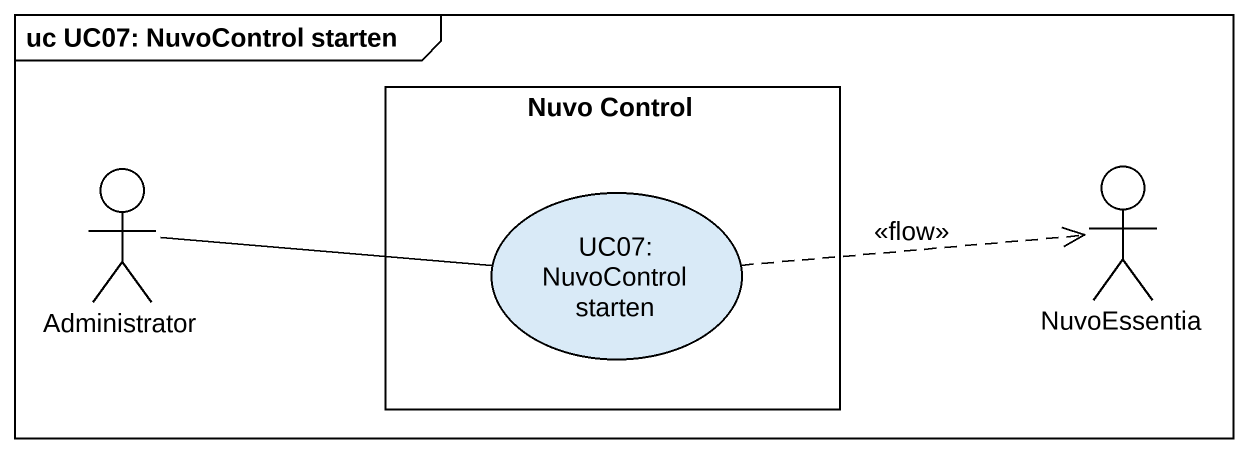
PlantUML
@startuml
mainframe uc UC07: NuvoControl starten
rectangle "Nuvo Control" as Nuvo_Control {
  usecase "UC07: NuvoControl starten" as UC07_NuvoControl_starten
}
actor Administrator
actor NuvoEssentia
Administrator -right- UC07_NuvoControl_starten
UC07_NuvoControl_starten .right.> NuvoEssentia : <<flow>>
@enduml
